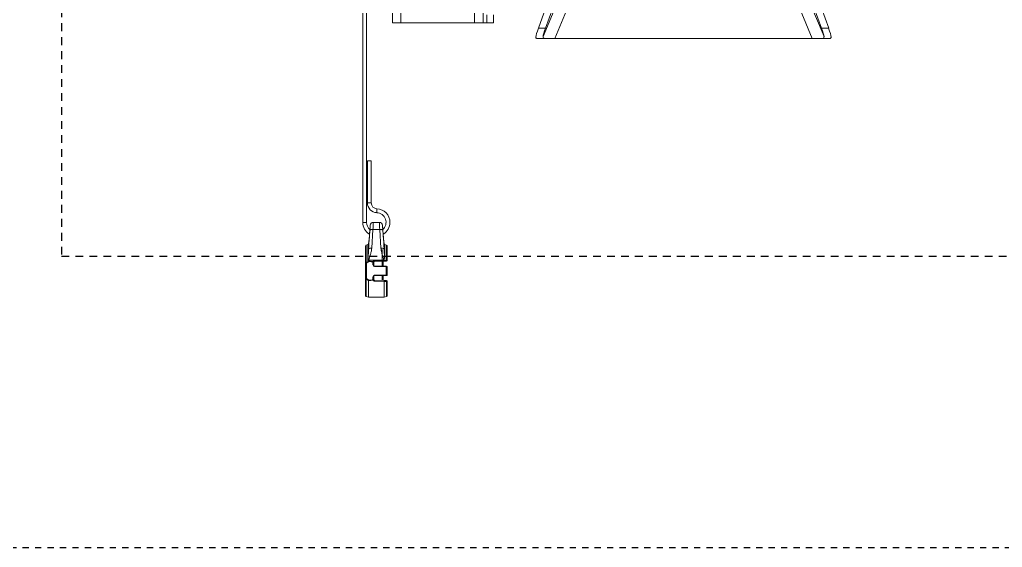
# Model space of a CAD drawing. Extents: x -382 to 1420, y -377 to 265.
# Drawn here: x 200.95 to 216.75, y 135.53 to 144.02 of the extents above; entities that cross this region are included whole.
import ezdxf

# ---------------------------------------------------------------- set-up
doc = ezdxf.new("R2010")
doc.units = 0
doc.header["$MEASUREMENT"] = 0
doc.linetypes.add('HIDDEN2', pattern=[0.1875, 0.125, -0.0625])
doc.linetypes.add('HIDDEN4', pattern=[0.09375, 0.0625, -0.03125])
for name, color, linetype in [('AV-Anno-Iden', 154, 'CONTINUOUS'), ('AV-Detl-Obje-Brkt', 202, 'CONTINUOUS'), ('AV-Detl-Obje-Mont', 232, 'CONTINUOUS'), ('AV-Detl-Patt', 165, 'CONTINUOUS')]:
    doc.layers.add(name, color=color, linetype=linetype)

# ---------------------------------------------------------------- blocks, each defined once
blk = doc.blocks.new('A$C429A2651')
at = {"layer": 'AV-Detl-Obje-Brkt', "linetype": 'Continuous', "lineweight": 15}
for p, q in [((4.674, 4.42), (4.674, 20.91)), ((4.809, 4.42), (4.809, 20.91)), ((5.996, 20.91), (5.996, 4.42)), ((6.132, 20.91), (6.132, 4.42)), ((4.198, 6.352), (4.198, 1.205)), ((4.26, 1.205), (4.26, 6.352)), ((6.194, 4.545), (6.194, 4.42)), ((6.299, 4.42), (6.299, 4.545)), ((4.809, 4.42), (4.674, 4.42)), ((5.996, 4.42), (4.809, 4.42)), ((6.132, 4.42), (5.996, 4.42)), ((6.194, 4.42), (6.132, 4.42)), ((6.194, 4.42), (6.299, 4.42)), ((4.273, 2.199), (4.273, 1.518)), ((4.273, 2.199), (4.304, 2.199)), ((4.304, 2.199), (4.335, 2.199)), ((4.335, 1.518), (4.335, 2.199)), ((4.273, 1.518), (4.304, 1.518)), ((4.304, 1.518), (4.335, 1.518)), ((4.424, 1.393), (4.425, 1.424)), ((4.423, 1.362), (4.424, 1.393)), ((4.229, 1.205), (4.198, 1.205)), ((4.26, 1.205), (4.229, 1.205)), ((4.318, 1.158), (4.317, 1.145)), ((4.464, 1.205), (4.368, 1.205)), ((4.515, 1.144), (4.514, 1.158)), ((4.362, 1.093), (4.342, 0.79)), ((4.362, 1.093), (4.47, 1.093)), ((4.49, 0.79), (4.47, 1.093)), ((4.241, 0.548), (4.241, 0.824)), ((4.281, 0.847), (4.253, 0.839)), ((4.253, 0.839), (4.253, 0.553)), ((4.281, 0.574), (4.281, 0.847)), ((4.296, 0.898), (4.292, 0.86)), ((4.292, 0.86), (4.292, 0.774)), ((4.296, 0.898), (4.296, 0.897)), ((4.54, 0.86), (4.537, 0.897)), ((4.54, 0.774), (4.54, 0.86)), ((4.58, 0.839), (4.552, 0.847)), ((4.552, 0.847), (4.552, 0.594)), ((4.58, 0.594), (4.58, 0.839)), ((4.591, 0.824), (4.591, 0.591)), ((4.512, 0.503), (4.512, 0.769)), ((4.257, 0.548), (4.241, 0.548)), ((4.241, 0.301), (4.241, 0.548)), ((4.284, 0.569), (4.257, 0.548)), ((4.257, 0.548), (4.257, 0.301)), ((4.281, 0.574), (4.282, 0.575)), ((4.282, 0.575), (4.282, 0.594)), ((4.286, 0.57), (4.284, 0.569)), ((4.297, 0.595), (4.535, 0.595)), ((4.297, 0.595), (4.297, 0.58)), ((4.362, 0.521), (4.362, 0.56)), ((4.362, 0.56), (4.373, 0.56)), ((4.362, 0.521), (4.373, 0.521)), ((4.364, 0.57), (4.365, 0.575)), ((4.373, 0.56), (4.373, 0.521)), ((4.387, 0.589), (4.535, 0.593)), ((4.575, 0.49), (4.387, 0.495)), ((4.535, 0.579), (4.388, 0.576)), ((4.388, 0.505), (4.576, 0.5)), ((4.527, 0.579), (4.527, 0.502)), ((4.535, 0.593), (4.535, 0.595)), ((4.535, 0.593), (4.551, 0.594)), ((4.548, 0.58), (4.535, 0.579)), ((4.549, 0.58), (4.548, 0.58)), ((4.577, 0.581), (4.549, 0.58)), ((4.551, 0.594), (4.551, 0.594)), ((4.551, 0.594), (4.552, 0.594)), ((4.575, 0.359), (4.575, 0.49)), ((4.591, 0.49), (4.575, 0.49)), ((4.576, 0.5), (4.581, 0.5)), ((4.591, 0.49), (4.591, 0.359)), ((4.362, 0.29), (4.362, 0.329)), ((4.373, 0.329), (4.362, 0.329)), ((4.373, 0.329), (4.373, 0.29)), ((4.387, 0.354), (4.575, 0.359)), ((4.576, 0.349), (4.388, 0.344)), ((4.512, 0.268), (4.512, 0.347)), ((4.527, 0.346), (4.527, 0.268)), ((4.575, 0.359), (4.591, 0.359)), ((4.581, 0.349), (4.576, 0.349)), ((4.241, 0.301), (4.257, 0.301)), ((4.241, 0.025), (4.241, 0.301)), ((4.253, 0.297), (4.253, 0.01)), ((4.257, 0.301), (4.293, 0.275)), ((4.291, 0.269), (4.291, 0.268)), ((4.291, 0.268), (4.291, 0)), ((4.373, 0.29), (4.362, 0.29)), ((4.365, 0.274), (4.364, 0.28)), ((4.54, 0.256), (4.387, 0.26)), ((4.388, 0.274), (4.54, 0.27)), ((4.54, 0.27), (4.577, 0.269)), ((4.54, 0), (4.54, 0.256)), ((4.542, 0.256), (4.542, 0)), ((4.58, 0.01), (4.58, 0.255)), ((4.591, 0.259), (4.591, 0.025)), ((4.253, 0.01), (4.291, 0)), ((4.542, 0), (4.58, 0.01)), ((4.291, 0), (4.54, 0))]:
    blk.add_line(p, q, dxfattribs=at)
at = {"layer": 'AV-Detl-Obje-Brkt', "linetype": 'Continuous', "lineweight": 15, "flags": 128}
for points in [[(4.312, 1.077), (4.314, 1.081), (4.317, 1.084), (4.322, 1.087), (4.328, 1.09), (4.335, 1.092), (4.344, 1.093), (4.353, 1.093), (4.362, 1.093)], [(4.47, 1.093), (4.48, 1.093), (4.489, 1.093), (4.497, 1.092), (4.505, 1.09), (4.511, 1.087), (4.516, 1.084), (4.519, 1.081), (4.52, 1.077)], [(4.292, 0.774), (4.294, 0.777), (4.297, 0.781), (4.302, 0.784), (4.308, 0.786), (4.316, 0.788), (4.324, 0.79), (4.333, 0.79), (4.342, 0.79)], [(4.49, 0.79), (4.5, 0.79), (4.509, 0.79), (4.517, 0.788), (4.524, 0.786), (4.531, 0.784), (4.535, 0.781), (4.539, 0.777), (4.54, 0.774)]]:
    blk.add_lwpolyline(points, dxfattribs=at)
at = {"layer": 'AV-Detl-Obje-Brkt', "linetype": 'Continuous', "lineweight": 15}
for centre, radius, start, end in [((4.429, 1.518), 0.156, 180, 267.7076), ((4.429, 1.518), 0.0937, 180, 267.7076), ((4.416, 1.205), 0.219, 0, 87.7076), ((4.416, 1.205), 0.156, 311.6149, 87.7076), ((4.416, 1.205), 0.219, 180, 239.5151), ((4.416, 1.205), 0.156, 180, 227.7655), ((4.368, 1.156), 0.05, 90.4206, 175.9367), ((4.464, 1.156), 0.05, 4.0633, 89.3855), ((4.416, 1.205), 0.219, 300.1595, 0), ((4.257, 0.824), 0.0156, 105, 180), ((4.277, 0.862), 0.0156, 285, 355), ((4.556, 0.862), 0.0156, 185, 255), ((4.576, 0.824), 0.0156, 0, 75), ((4.251, 0.541), 0.0124, 81.6165, 142.2947), ((4.808, 0.981), 0.701, 217.6633, 218.1466), ((4.828, 0.943), 0.66, 213.9631, 214.5238), ((4.297, 0.474), 0.12, 89.9353, 97.4885), ((4.82, 1.032), 0.706, 220.2964, 220.861), ((4.857, 0.537), 0.562, 175.6101, 176.1936), ((4.388, 0.56), 0.0256, 157.7487, 180), ((4.388, 0.521), 0.0256, 180, 268.5), ((4.465, 0.81), 0.26, 247.1764, 249.43), ((4.363, 0.563), 0.0121, 17.9497, 77.5978), ((4.388, 0.56), 0.0156, 157.7487, 180), ((4.388, 0.521), 0.0156, 180, 268.5), ((4.044, 0.576), 0.344, 359.9265, 2.2353), ((4.483, 0.495), 0.0958, 174.0089, 179.9952), ((4.535, 0.474), 0.12, 82.5115, 90.0647), ((4.198, 0.58), 0.337, 359.8877, 2.2596), ((4.538, 0.589), 0.0133, 316.1271, 20.1297), ((4.537, 0.589), 0.0152, 322.8952, 18.0532), ((4.671, 0.49), 0.0958, 174.0089, 179.9952), ((4.565, 0.59), 0.0152, 322.8421, 18.2251), ((4.581, 0.591), 0.00999, 271.5, 0), ((4.581, 0.49), 0.00999, 0, 88.5), ((4.388, 0.329), 0.0256, 91.5, 180), ((4.388, 0.329), 0.0156, 91.5, 180), ((4.483, 0.354), 0.0958, 180.0048, 185.9911), ((4.671, 0.359), 0.0958, 180.0048, 185.9911), ((4.581, 0.359), 0.00999, 271.5, 0), ((4.251, 0.309), 0.0124, 217.7053, 278.3835), ((4.808, -0.132), 0.701, 141.8534, 142.3367), ((4.388, 0.29), 0.0256, 180, 202.2513), ((4.465, 0.04), 0.26, 110.57, 112.8236), ((4.363, 0.286), 0.0121, 282.4022, 342.0503), ((4.388, 0.29), 0.0156, 180, 202.2513), ((4.044, 0.273), 0.344, 357.7647, 0.0735), ((4.203, 0.269), 0.337, 357.7396, 0.1135), ((4.528, 0.261), 0.0152, 342.002, 37.0887), ((4.54, 0.28), 0.0245, 269.9655, 276.0239), ((4.565, 0.26), 0.0152, 341.7749, 37.1579), ((4.581, 0.259), 0.00999, 0, 88.5), ((4.257, 0.025), 0.0156, 180, 255), ((4.54, 0.01), 0.00999, 270, 285), ((4.576, 0.025), 0.0156, 285, 0)]:
    blk.add_arc(centre, radius, start, end, dxfattribs=at)
for centre, ratio, start_param, end_param in [((-10.246, 0.425), 0.027185, 0.361933, 0.37401), ((-10.247, 0.425), 0.026186, 0.362067, 0.37401), ((-10.246, 0.425), 0.027185, 5.908125, 5.921252), ((-10.247, 0.425), 0.026186, 5.908462, 5.921118)]:
    blk.add_ellipse(centre, major_axis=(15.624, 0), ratio=ratio, start_param=start_param, end_param=end_param, dxfattribs=at)
for points, knots in [([(4.317, 1.145), (4.317, 1.145), (4.317, 1.148), (4.317, 1.139), (4.315, 1.121), (4.313, 1.094), (4.311, 1.061), (4.307, 1.018), (4.304, 0.976), (4.3, 0.939), (4.297, 0.912), (4.296, 0.897), (4.296, 0.897), (4.296, 0.898)], [0, 0, 0, 0, 0.009042, 0.116226, 0.223346, 0.291226, 0.398986, 0.506761, 0.61434, 0.721536, 0.828357, 0.93512, 1, 1, 1, 1]), ([(4.312, 1.077), (4.313, 1.089), (4.315, 1.115), (4.317, 1.143), (4.318, 1.159), (4.318, 1.158), (4.318, 1.158)], [0, 0, 0, 0, 0.255902, 0.546047, 0.836303, 1, 1, 1, 1]), ([(4.368, 1.203), (4.368, 1.203), (4.368, 1.204), (4.367, 1.183), (4.365, 1.144), (4.363, 1.109), (4.362, 1.093)], [0, 0, 0, 0, 0.163913, 0.453856, 0.74391, 1, 1, 1, 1]), ([(4.47, 1.093), (4.469, 1.112), (4.467, 1.149), (4.465, 1.186), (4.464, 1.205), (4.464, 1.203), (4.464, 1.203)], [0, 0, 0, 0, 0.2912052, 0.5825763, 0.8734712, 1, 1, 1, 1]), ([(4.514, 1.158), (4.514, 1.158), (4.514, 1.16), (4.515, 1.146), (4.517, 1.118), (4.519, 1.091), (4.52, 1.077)], [0, 0, 0, 0, 0.126874, 0.417899, 0.709191, 1, 1, 1, 1]), ([(4.537, 0.897), (4.537, 0.897), (4.537, 0.898), (4.536, 0.907), (4.534, 0.929), (4.53, 0.961), (4.527, 0.998), (4.524, 1.038), (4.52, 1.076), (4.518, 1.109), (4.516, 1.133), (4.515, 1.144), (4.515, 1.145), (4.515, 1.145)], [0, 0, 0, 0, 0.026893, 0.132222, 0.233857, 0.335551, 0.437313, 0.539008, 0.640715, 0.742436, 0.844512, 0.94604, 1, 1, 1, 1]), ([(4.518, 1.111), (4.518, 1.113), (4.517, 1.121), (4.516, 1.134), (4.515, 1.146), (4.515, 1.144), (4.515, 1.144)], [0, 0, 0, 0, 0.075127, 0.350922, 0.793886, 1, 1, 1, 1]), ([(4.292, 0.774), (4.294, 0.804), (4.299, 0.905), (4.307, 1.007), (4.312, 1.077)], [0, 0, 0, 0, 0.300595, 1, 1, 1, 1]), ([(4.52, 1.077), (4.523, 1.047), (4.53, 0.946), (4.536, 0.845), (4.54, 0.774)], [0, 0, 0, 0, 0.300592, 1, 1, 1, 1]), ([(4.537, 0.897), (4.537, 0.897), (4.537, 0.895), (4.536, 0.905), (4.534, 0.928), (4.531, 0.956), (4.529, 0.977), (4.528, 0.984)], [0, 0, 0, 0, 0.058793, 0.324868, 0.591664, 0.858499, 1, 1, 1, 1]), ([(4.282, 0.594), (4.283, 0.623), (4.285, 0.669), (4.29, 0.728), (4.292, 0.757), (4.292, 0.774)], [0, 0, 0, 0, 0.4522447, 0.6903144, 1, 1, 1, 1]), ([(4.342, 0.79), (4.34, 0.771), (4.335, 0.733), (4.319, 0.682), (4.303, 0.637), (4.299, 0.609), (4.297, 0.595)], [0, 0, 0, 0, 0.284995, 0.575463, 0.786743, 1, 1, 1, 1]), ([(4.535, 0.595), (4.532, 0.615), (4.524, 0.657), (4.499, 0.72), (4.493, 0.767), (4.49, 0.79)], [0, 0, 0, 0, 0.301818, 0.649408, 1, 1, 1, 1]), ([(4.54, 0.774), (4.543, 0.737), (4.545, 0.691), (4.55, 0.627), (4.551, 0.605), (4.551, 0.594)], [0, 0, 0, 0, 0.672838, 0.831815, 1, 1, 1, 1]), ([(4.253, 0.553), (4.261, 0.559), (4.27, 0.567), (4.28, 0.573), (4.281, 0.574)], [0, 0, 0, 0, 0.894785, 1, 1, 1, 1]), ([(4.282, 0.575), (4.284, 0.577), (4.288, 0.579), (4.294, 0.58), (4.297, 0.58), (4.297, 0.58)], [0, 0, 0, 0, 0.422284, 0.872615, 1, 1, 1, 1]), ([(4.297, 0.574), (4.297, 0.574), (4.294, 0.574), (4.29, 0.573), (4.288, 0.571), (4.286, 0.57)], [0, 0, 0, 0, 0.123089, 0.563531, 1, 1, 1, 1]), ([(4.365, 0.575), (4.366, 0.576), (4.368, 0.579), (4.372, 0.584), (4.379, 0.588), (4.385, 0.589), (4.387, 0.589)], [0, 0, 0, 0, 0.118513, 0.421658, 0.711392, 1, 1, 1, 1]), ([(4.388, 0.576), (4.386, 0.575), (4.383, 0.575), (4.378, 0.572), (4.376, 0.57), (4.375, 0.568), (4.374, 0.567)], [0, 0, 0, 0, 0.2812966, 0.5695002, 0.8780553, 1, 1, 1, 1]), ([(4.374, 0.566), (4.374, 0.566), (4.374, 0.566), (4.374, 0.567), (4.374, 0.567), (4.374, 0.567)], [0, 0, 0, 0, 0.009876, 0.648711, 1, 1, 1, 1]), ([(4.552, 0.594), (4.558, 0.594), (4.567, 0.594), (4.577, 0.594), (4.58, 0.594)], [0, 0, 0, 0, 0.686394, 1, 1, 1, 1]), ([(4.581, 0.581), (4.581, 0.581), (4.581, 0.581), (4.58, 0.581), (4.579, 0.581), (4.578, 0.581), (4.577, 0.581)], [0, 0, 0, 0, 0.261219, 0.517634, 0.75852, 1, 1, 1, 1]), ([(4.58, 0.594), (4.581, 0.594), (4.584, 0.594), (4.588, 0.593), (4.591, 0.592), (4.591, 0.591), (4.591, 0.591)], [0, 0, 0, 0, 0.249881, 0.492976, 0.745798, 1, 1, 1, 1]), ([(4.291, 0.268), (4.283, 0.274), (4.27, 0.283), (4.257, 0.293), (4.253, 0.297)], [0, 0, 0, 0, 0.653758, 1, 1, 1, 1]), ([(4.291, 0.269), (4.292, 0.271), (4.292, 0.273), (4.293, 0.275), (4.293, 0.275)], [0, 0, 0, 0, 0.96732, 1, 1, 1, 1]), ([(4.387, 0.26), (4.385, 0.26), (4.379, 0.261), (4.372, 0.265), (4.368, 0.27), (4.366, 0.273), (4.365, 0.274)], [0, 0, 0, 0, 0.288608, 0.578342, 0.881487, 1, 1, 1, 1]), ([(4.374, 0.282), (4.374, 0.282), (4.374, 0.283), (4.374, 0.283), (4.374, 0.283), (4.374, 0.284)], [0, 0, 0, 0, 0.015737, 0.653184, 1, 1, 1, 1]), ([(4.374, 0.282), (4.375, 0.282), (4.376, 0.28), (4.378, 0.277), (4.383, 0.275), (4.386, 0.274), (4.388, 0.274)], [0, 0, 0, 0, 0.121945, 0.4305, 0.718703, 1, 1, 1, 1]), ([(4.58, 0.255), (4.573, 0.255), (4.561, 0.256), (4.548, 0.256), (4.542, 0.256)], [0, 0, 0, 0, 0.514661, 1, 1, 1, 1]), ([(4.577, 0.269), (4.578, 0.269), (4.579, 0.269), (4.58, 0.269), (4.581, 0.269), (4.581, 0.269), (4.581, 0.269)], [0, 0, 0, 0, 0.1458956, 0.4216117, 0.7110118, 1, 1, 1, 1]), ([(4.591, 0.259), (4.591, 0.258), (4.591, 0.257), (4.587, 0.256), (4.583, 0.255), (4.581, 0.255), (4.58, 0.255)], [0, 0, 0, 0, 0.281347, 0.567741, 0.848358, 1, 1, 1, 1])]:
    blk.add_open_spline(points, degree=3, knots=knots, dxfattribs=at)
at = {"layer": 'AV-Detl-Obje-Mont', "linetype": 'Continuous', "lineweight": 15}
for p, q in [((7.097, 4.196), (7.717, 5.694)), ((10.996, 5.694), (11.617, 4.196)), ((7.889, 5.623), (7.285, 4.166)), ((11.428, 4.166), (10.824, 5.623)), ((7.022, 4.331), (7.356, 5.253)), ((7.136, 4.331), (7.47, 5.253)), ((11.243, 5.253), (11.578, 4.331)), ((11.357, 5.253), (11.692, 4.331)), ((7.022, 4.331), (7.136, 4.331)), ((11.578, 4.331), (11.692, 4.331)), ((7.154, 4.166), (7.01, 4.166)), ((7.154, 4.166), (7.285, 4.166)), ((11.428, 4.166), (7.285, 4.166)), ((11.428, 4.166), (11.559, 4.166)), ((11.703, 4.166), (11.559, 4.166))]:
    blk.add_line(p, q, dxfattribs=at)
for centre, major_axis, start_param, end_param in [((7.091, 4.416), (0.105, 0.25), 1.970953, 2.759078), ((7.205, 4.416), (0.105, 0.25), 1.970953, 2.697995), ((11.509, 4.416), (-0.105, 0.25), 3.58519, 4.312232), ((11.623, 4.416), (-0.105, 0.25), 3.524107, 4.312232)]:
    blk.add_ellipse(centre, major_axis=major_axis, ratio=0.121318, start_param=start_param, end_param=end_param, dxfattribs=at)
for points, knots in [([(7.01, 4.166), (7.006, 4.166), (6.997, 4.167), (6.988, 4.17), (6.982, 4.177), (6.981, 4.184), (6.982, 4.188), (6.982, 4.189)], [0, 0, 0, 0, 0.230948, 0.467784, 0.698992, 0.937725, 1, 1, 1, 1]), ([(7.097, 4.196), (7.097, 4.19), (7.097, 4.178), (7.114, 4.169), (7.135, 4.166), (7.15, 4.166), (7.154, 4.166)], [0, 0, 0, 0, 0.29513, 0.590794, 0.876067, 1, 1, 1, 1]), ([(11.559, 4.166), (11.57, 4.166), (11.594, 4.167), (11.614, 4.175), (11.618, 4.187), (11.617, 4.195), (11.617, 4.196)], [0, 0, 0, 0, 0.326227, 0.654665, 0.950379, 1, 1, 1, 1]), ([(11.732, 4.189), (11.732, 4.186), (11.732, 4.179), (11.727, 4.172), (11.719, 4.168), (11.711, 4.166), (11.705, 4.166), (11.703, 4.166)], [0, 0, 0, 0, 0.229442, 0.466032, 0.695504, 0.93152, 1, 1, 1, 1])]:
    blk.add_open_spline(points, degree=3, knots=knots, dxfattribs=at)

msp = doc.modelspace()

# ---------------------------------------------------------------- linework, layer by layer
at = {"layer": 'AV-Detl-Patt', "linetype": 'HIDDEN4'}
msp.add_lwpolyline([(190.99432, 135.52659), (248.24432, 135.52659), (248.24432, 168.90159), (190.99432, 168.90159)], close=True, dxfattribs=at)
at = {"layer": 'AV-Detl-Patt', "color": 253, "linetype": 'HIDDEN2'}
msp.add_lwpolyline([(201.61932, 140.21409), (237.61932, 140.21409), (237.61932, 164.21409), (201.61932, 164.21409)], close=True, dxfattribs=at)

# ---------------------------------------------------------------- block references
at = {"layer": 'AV-Anno-Iden'}
msp.add_blockref('A$C429A2651', (202.26765, 139.55324), dxfattribs=at)

doc.saveas('drawing.dxf')
